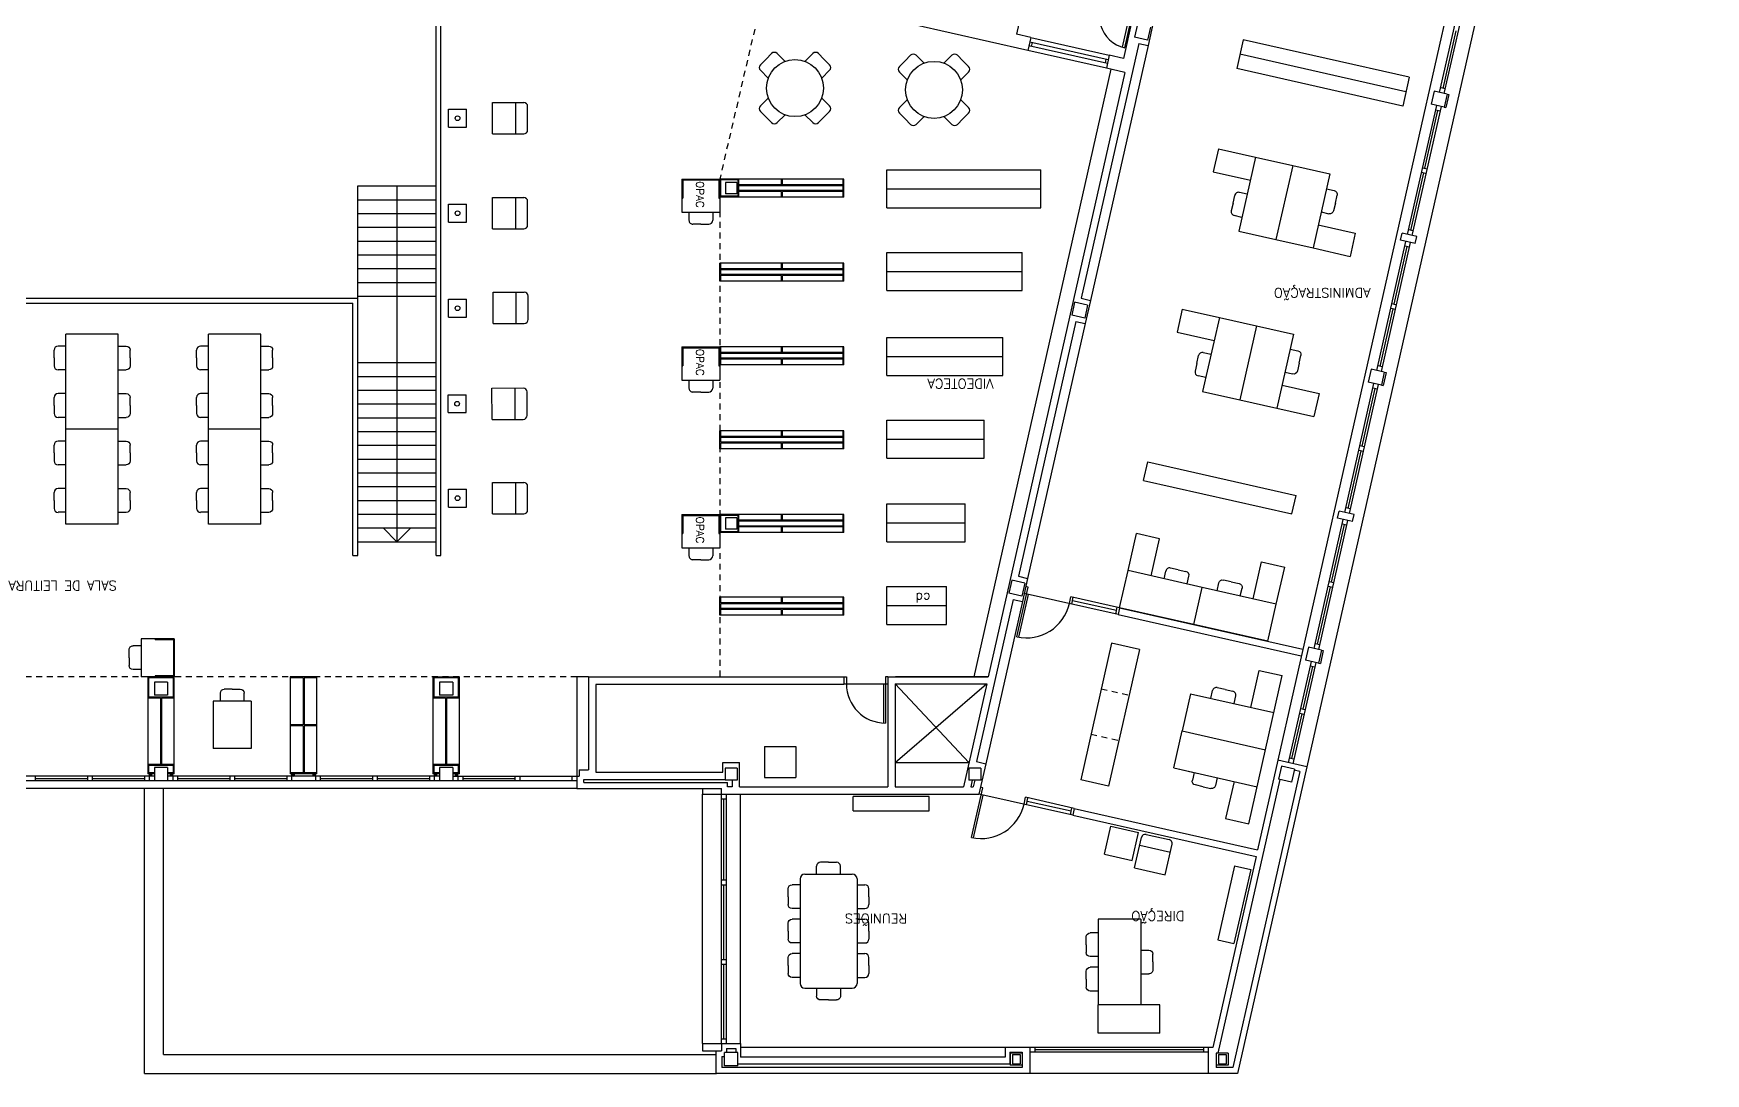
# Model space of a CAD drawing. Extents: x 60 to 232, y 77 to 220.
# Drawn here: x 97.05 to 132.24, y 76.55 to 98.45 of the extents above; entities that cross this region are included whole.
import ezdxf

# ---------------------------------------------------------------- set-up
doc = ezdxf.new("R2010")
doc.units = 0
doc.header["$MEASUREMENT"] = 0
doc.linetypes.add('RAYITAS', pattern=[0.375, 0.25, -0.125])
doc.linetypes.add('RAYITAS2', pattern=[0.1875, 0.125, -0.0625])
doc.layers.get('0').update_dxf_attribs({"linetype": 'CONTINUOUS'})
for name, color, linetype in [('ALBA', 7, 'CONTINUOUS'), ('CARP', 2, 'CONTINUOUS'), ('MOBI', 6, 'CONTINUOUS'), ('MUEBLES', 6, 'CONTINUOUS'), ('OPAC', 6, 'CONTINUOUS'), ('PILARES', 1, 'CONTINUOUS'), ('PROY', 2, 'CONTINUOUS'), ('PROY2', 2, 'RAYITAS2')]:
    doc.layers.add(name, color=color, linetype=linetype)
doc.styles.add('COT', font='ROMANS8.SHX', dxfattribs={"height": 0.2})
doc.styles.add('COTAS', font='romans8.shx', dxfattribs={"height": 0.1})

# ---------------------------------------------------------------- blocks, each defined once
blk = doc.blocks.new('SILLA')
at = {"layer": 'MUEBLES'}
for p, q in [((-0.5, 0), (-0.5, 0.167)), ((-0.25, 0.25), (-0.417, 0.25)), ((-0.25, 0.25), (-0.083, 0.25)), ((0, 0), (0, 0.167))]:
    blk.add_line(p, q, dxfattribs=at)
for centre, start, end in [((-0.417, 0.167), 90, 180), ((-0.083, 0.167), 0, 90)]:
    blk.add_arc(centre, 0.0833, start, end, dxfattribs=at)
blk = doc.blocks.new('TELE')
at = {"layer": 'MUEBLES'}
for p, q in [((0.377, 0.188), (0, 0.188)), ((0, 0.188), (0, -0.188)), ((0.377, 0.188), (0.377, -0.188)), ((0.377, -0.188), (0, -0.188))]:
    blk.add_line(p, q, dxfattribs=at)
blk = doc.blocks.new('SILLA2')
at = {"layer": 'MUEBLES'}
for p, q in [((-0.25, 0), (-0.25, 0.167)), ((0, 0.25), (-0.167, 0.25)), ((0, 0.25), (0.167, 0.25)), ((0.25, 0), (0.25, 0.167))]:
    blk.add_line(p, q, dxfattribs=at)
for centre, start, end in [((-0.167, 0.167), 90, 180), ((0.167, 0.167), 0, 90)]:
    blk.add_arc(centre, 0.0833, start, end, dxfattribs=at)

msp = doc.modelspace()

# ---------------------------------------------------------------- linework, layer by layer
for p, q in [((118.024, 77.102), (118.024, 76.552)), ((118.024, 77.102), (118.024, 76.552)), ((121.774, 77.102), (121.774, 76.552)), ((121.774, 77.102), (121.774, 76.552)), ((117.609, 76.982), (117.609, 76.732)), ((117.859, 76.982), (117.609, 76.982)), ((117.859, 76.982), (117.609, 76.982)), ((117.609, 76.982), (117.609, 76.732)), ((117.859, 76.732), (117.609, 76.732)), ((117.859, 76.732), (117.609, 76.732)), ((117.859, 76.982), (117.859, 76.677)), ((117.859, 76.982), (117.859, 76.677)), ((121.945, 76.982), (121.945, 76.677)), ((122.195, 76.982), (121.945, 76.982)), ((122.195, 76.982), (121.945, 76.982)), ((121.945, 76.982), (121.945, 76.677)), ((122.195, 76.732), (121.945, 76.732)), ((122.195, 76.732), (121.945, 76.732)), ((122.195, 76.982), (122.195, 76.732)), ((122.195, 76.982), (122.195, 76.732))]:
    msp.add_line(p, q)
at = {"layer": 'ALBA'}
for p, q in [((117.89, 99.089), (117.742, 98.436)), ((117.978, 98.095), (114.754, 98.824)), ((120.184, 98.782), (119.991, 97.928)), ((120.618, 98.684), (120.508, 98.197)), ((118.04, 98.369), (117.742, 98.436)), ((118.04, 98.369), (117.978, 98.095)), ((120.312, 98.241), (119.101, 92.876)), ((120.312, 98.241), (120.508, 98.197)), ((119.693, 97.995), (119.632, 97.722)), ((119.991, 97.928), (119.693, 97.995)), ((120.022, 97.634), (117.147, 84.907)), ((120.022, 97.634), (119.632, 97.722)), ((126.841, 97.166), (126.779, 96.893)), ((126.802, 97.175), (126.841, 97.166)), ((126.74, 96.902), (126.779, 96.893)), ((125.821, 94.1), (125.854, 94.247)), ((126.133, 94.03), (125.821, 94.1)), ((126.166, 94.176), (125.854, 94.247)), ((126.133, 94.03), (126.166, 94.176)), ((119.101, 92.876), (119.296, 92.832)), ((119.296, 92.832), (119.186, 92.344)), ((118.991, 92.388), (117.779, 87.023)), ((118.991, 92.388), (119.186, 92.344)), ((125.519, 91.313), (125.458, 91.04)), ((125.48, 91.322), (125.519, 91.313)), ((125.419, 91.049), (125.458, 91.04)), ((124.499, 88.248), (124.532, 88.394)), ((124.844, 88.324), (124.532, 88.394)), ((124.811, 88.177), (124.499, 88.248)), ((124.811, 88.177), (124.844, 88.324)), ((117.779, 87.023), (117.974, 86.979)), ((117.974, 86.979), (117.864, 86.491)), ((117.669, 86.536), (116.898, 83.121)), ((117.669, 86.536), (117.864, 86.491)), ((119.911, 86.362), (119.878, 86.216)), ((119.911, 86.362), (123.768, 85.491)), ((119.878, 86.216), (123.735, 85.345)), ((124.097, 85.196), (124.136, 85.188)), ((124.197, 85.461), (124.136, 85.188)), ((124.158, 85.47), (124.197, 85.461)), ((108.734, 84.907), (108.734, 82.947)), ((108.734, 84.907), (114.109, 84.907)), ((115.034, 84.907), (115.034, 82.587)), ((115.034, 84.907), (117.147, 84.907)), ((108.884, 84.747), (108.884, 82.897)), ((114.109, 84.747), (108.884, 84.747)), ((115.184, 84.757), (117.113, 84.757)), ((115.184, 84.757), (115.184, 82.587)), ((117.113, 84.757), (116.623, 82.587)), ((111.559, 83.102), (111.909, 83.102)), ((111.559, 82.897), (111.559, 83.102)), ((111.909, 82.587), (111.909, 83.102)), ((116.898, 83.121), (117.093, 83.077)), ((117.093, 83.077), (116.948, 82.437)), ((123.239, 83.148), (122.814, 81.266)), ((123.852, 83.009), (123.239, 83.148)), ((108.484, 82.817), (108.534, 82.817)), ((108.484, 82.817), (108.484, 82.557)), ((108.534, 82.947), (108.734, 82.947)), ((108.534, 82.947), (108.534, 82.817)), ((108.634, 82.682), (108.634, 82.747)), ((108.634, 82.747), (111.609, 82.747)), ((108.884, 82.897), (111.559, 82.897)), ((111.759, 82.732), (111.759, 82.587)), ((116.81, 82.732), (116.777, 82.587)), ((116.861, 82.732), (116.828, 82.587)), ((123.282, 82.746), (121.98, 76.982)), ((123.703, 82.915), (122.294, 76.677)), ((123.852, 83.009), (122.394, 76.552)), ((123.703, 82.915), (123.587, 82.941)), ((108.484, 82.557), (111.533, 82.557)), ((108.634, 82.682), (111.658, 82.682)), ((111.134, 82.557), (111.533, 82.557)), ((111.134, 82.557), (111.134, 82.437)), ((111.134, 82.437), (116.948, 82.437)), ((111.533, 82.437), (111.533, 82.557)), ((111.658, 82.587), (111.658, 82.682)), ((111.759, 82.587), (111.658, 82.587)), ((111.909, 82.587), (115.034, 82.587)), ((115.184, 82.587), (116.623, 82.587)), ((116.777, 82.587), (116.828, 82.587)), ((118.956, 82.137), (118.923, 81.991)), ((118.956, 82.137), (122.814, 81.266)), ((118.923, 81.991), (122.781, 81.12)), ((122.781, 81.12), (121.874, 77.102)), ((111.134, 77.182), (111.134, 77.032)), ((111.134, 77.182), (111.934, 77.182)), ((111.533, 77.182), (111.533, 77.032)), ((111.533, 77.182), (111.533, 77.182)), ((111.633, 77.082), (111.834, 77.082)), ((111.633, 77.082), (111.633, 76.997)), ((111.834, 77.082), (111.834, 76.997)), ((111.934, 77.182), (111.934, 76.897)), ((117.499, 77.102), (117.499, 76.897)), ((118.024, 77.102), (117.499, 77.102)), ((118.024, 77.102), (118.024, 76.552)), ((121.874, 77.102), (121.774, 77.102)), ((121.774, 77.102), (121.774, 76.552)), ((111.134, 77.032), (111.533, 77.032)), ((111.414, 77.032), (111.414, 76.552)), ((111.539, 76.915), (111.539, 76.677)), ((111.539, 76.915), (111.594, 76.915)), ((117.599, 76.747), (111.874, 76.747)), ((117.499, 76.897), (111.934, 76.897)), ((117.599, 77.002), (117.859, 77.002)), ((117.599, 77.002), (117.599, 76.747)), ((117.859, 77.002), (117.859, 76.677)), ((121.945, 76.982), (121.945, 76.677)), ((121.98, 76.982), (121.945, 76.982)), ((118.024, 76.552), (111.414, 76.552)), ((117.859, 76.677), (111.539, 76.677)), ((122.394, 76.552), (121.774, 76.552)), ((122.294, 76.677), (121.945, 76.677))]:
    msp.add_line(p, q, dxfattribs=at)
at = {"layer": 'CARP'}
for p, q in [((131.626, 120.28), (123.239, 83.148)), ((132.243, 120.159), (123.852, 83.009)), ((120.021, 98.153), (120.638, 100.884)), ((126.646, 97.21), (127.26, 99.927)), ((126.744, 97.188), (127.357, 99.905)), ((119.973, 98.165), (120.127, 98.846)), ((119.654, 97.82), (118, 98.193)), ((119.671, 97.898), (118.018, 98.271)), ((118.04, 98.369), (119.693, 97.995)), ((118.067, 98.26), (118.049, 98.182)), ((126.717, 97.296), (126.991, 98.508)), ((119.632, 97.722), (117.978, 98.095)), ((119.622, 97.909), (119.605, 97.831)), ((126.766, 97.285), (126.668, 97.308)), ((125.971, 94.22), (126.584, 96.937)), ((126.068, 94.198), (126.682, 96.915)), ((126.337, 95.616), (126.611, 96.828)), ((126.66, 96.817), (126.562, 96.839)), ((126.042, 94.307), (126.315, 95.519)), ((126.267, 95.53), (126.364, 95.508)), ((126.289, 95.627), (126.386, 95.605)), ((125.324, 91.357), (125.938, 94.074)), ((125.422, 91.335), (126.035, 94.052)), ((126.013, 93.954), (125.916, 93.976)), ((126.09, 94.296), (125.993, 94.318)), ((125.691, 92.753), (125.964, 93.965)), ((125.395, 91.444), (125.669, 92.656)), ((125.62, 92.667), (125.717, 92.645)), ((125.642, 92.764), (125.74, 92.742)), ((125.444, 91.433), (125.346, 91.455)), ((124.649, 88.368), (125.262, 91.084)), ((124.746, 88.346), (125.36, 91.062)), ((125.015, 89.764), (125.289, 90.976)), ((125.338, 90.965), (125.24, 90.987)), ((124.967, 89.775), (125.064, 89.753)), ((124.72, 88.454), (124.993, 89.666)), ((124.945, 89.677), (125.042, 89.655)), ((124.768, 88.443), (124.671, 88.465)), ((124.002, 85.505), (124.616, 88.221)), ((124.1, 85.483), (124.713, 88.199)), ((124.369, 86.901), (124.643, 88.113)), ((124.691, 88.102), (124.594, 88.124)), ((117.747, 85.749), (117.984, 86.797)), ((117.787, 85.741), (117.99, 86.642)), ((119.878, 86.216), (117.902, 86.662)), ((117.984, 86.797), (117.935, 86.808)), ((118.853, 86.447), (118.887, 86.594)), ((119.911, 86.362), (118.887, 86.594)), ((118.902, 86.436), (118.935, 86.583)), ((124.073, 85.591), (124.347, 86.803)), ((124.298, 86.814), (124.396, 86.792)), ((124.32, 86.912), (124.418, 86.89)), ((119.845, 86.3), (118.919, 86.509)), ((119.829, 86.227), (119.862, 86.373)), ((124.122, 85.58), (124.024, 85.602)), ((123.941, 85.232), (123.459, 83.098)), ((124.038, 85.21), (123.556, 83.076)), ((114.109, 84.907), (114.109, 84.747)), ((114.109, 84.907), (114.159, 84.907)), ((114.159, 84.907), (114.159, 84.757)), ((114.984, 84.907), (114.984, 84.757)), ((115.034, 84.907), (114.984, 84.907)), ((123.967, 85.123), (123.765, 84.226)), ((124.016, 85.112), (123.919, 85.134)), ((114.109, 84.757), (115.034, 84.757)), ((114.944, 84.757), (114.944, 83.932)), ((114.984, 84.757), (114.984, 83.932)), ((123.743, 84.129), (123.53, 83.185)), ((123.694, 84.14), (123.792, 84.118)), ((123.716, 84.238), (123.814, 84.215)), ((123.578, 83.174), (123.481, 83.196)), ((99.594, 82.817), (93.874, 82.817)), ((99.594, 82.717), (93.874, 82.717)), ((97.084, 82.817), (97.084, 82.717)), ((97.084, 82.767), (98.184, 82.767)), ((98.184, 82.817), (98.184, 82.717)), ((98.284, 82.817), (98.284, 82.717)), ((98.284, 82.767), (99.384, 82.767)), ((99.384, 82.817), (99.384, 82.717)), ((99.484, 82.817), (99.484, 82.717)), ((105.594, 82.817), (99.874, 82.817)), ((108.484, 82.717), (99.874, 82.717)), ((99.984, 82.817), (99.984, 82.717)), ((100.084, 82.817), (100.084, 82.717)), ((100.084, 82.767), (101.184, 82.767)), ((101.184, 82.817), (101.184, 82.717)), ((101.284, 82.817), (101.284, 82.717)), ((101.284, 82.767), (102.384, 82.767)), ((102.384, 82.817), (102.384, 82.717)), ((102.484, 82.817), (102.484, 82.717)), ((102.984, 82.817), (102.984, 82.717)), ((103.084, 82.817), (103.084, 82.717)), ((103.084, 82.767), (104.184, 82.767)), ((104.184, 82.817), (104.184, 82.717)), ((104.284, 82.817), (104.284, 82.717)), ((104.284, 82.767), (105.384, 82.767)), ((105.384, 82.817), (105.384, 82.717)), ((105.484, 82.817), (105.484, 82.717)), ((105.874, 82.817), (108.384, 82.817)), ((105.984, 82.817), (105.984, 82.717)), ((106.084, 82.817), (106.084, 82.717)), ((106.084, 82.767), (107.184, 82.767)), ((107.184, 82.817), (107.184, 82.717)), ((107.284, 82.817), (107.284, 82.717)), ((108.384, 82.817), (108.484, 82.817)), ((108.384, 82.817), (108.384, 82.717)), ((108.484, 82.557), (67.904, 82.557)), ((111.533, 77.182), (111.533, 82.437)), ((111.633, 77.182), (111.633, 82.437)), ((116.793, 81.524), (117.03, 82.572)), ((116.832, 81.516), (117.036, 82.417)), ((118.923, 81.991), (116.948, 82.437)), ((117.03, 82.572), (116.981, 82.583)), ((117.899, 82.222), (117.932, 82.369)), ((118.956, 82.137), (117.932, 82.369)), ((117.948, 82.211), (117.981, 82.358)), ((111.533, 82.337), (111.633, 82.337)), ((111.583, 80.629), (111.583, 82.337)), ((118.891, 82.075), (117.964, 82.284)), ((118.875, 82.002), (118.908, 82.148)), ((111.533, 80.629), (111.633, 80.629)), ((111.533, 80.529), (111.633, 80.529)), ((111.583, 78.955), (111.583, 80.529)), ((111.533, 78.955), (111.633, 78.955)), ((111.533, 78.855), (111.633, 78.855)), ((111.583, 77.282), (111.583, 78.855)), ((111.533, 77.282), (111.633, 77.282)), ((121.774, 77.102), (118.024, 77.102)), ((118.124, 77.102), (118.124, 77.002)), ((121.674, 77.102), (121.674, 77.002)), ((121.774, 77.002), (118.024, 77.002)), ((121.674, 77.052), (118.124, 77.052)), ((121.774, 76.552), (118.024, 76.552))]:
    msp.add_line(p, q, dxfattribs=at)
for centre, radius, start, end in [((120.175, 98.835), 0.7, 77.2726, 257.2726), ((117.951, 86.651), 0.925, 257.2726, 347.2726), ((114.984, 84.757), 0.825, 180, 270), ((116.997, 82.426), 0.925, 257.2726, 347.2726)]:
    msp.add_arc(centre, radius, start, end, dxfattribs=at)
at = {"layer": 'MOBI', "color": 5}
msp.add_line((117.499, 77.102), (111.934, 77.102), dxfattribs=at)
at = {"layer": 'MUEBLES'}
for p, q in [((120.508, 98.197), (119.296, 92.832)), ((122.513, 98.319), (122.376, 97.712)), ((126.005, 97.531), (122.513, 98.319)), ((112.468, 97.913), (112.35, 97.795)), ((112.468, 97.913), (112.586, 98.031)), ((112.869, 97.866), (112.704, 98.031)), ((113.287, 97.866), (113.452, 98.031)), ((113.688, 97.913), (113.57, 98.031)), ((113.688, 97.913), (113.806, 97.795)), ((115.394, 97.876), (115.276, 97.758)), ((115.394, 97.876), (115.512, 97.994)), ((115.795, 97.829), (115.63, 97.994)), ((116.213, 97.829), (116.378, 97.994)), ((116.614, 97.876), (116.496, 97.994)), ((116.614, 97.876), (116.732, 97.758)), ((125.936, 97.227), (122.444, 98.015)), ((112.516, 97.512), (112.35, 97.677)), ((113.64, 97.512), (113.806, 97.677)), ((115.441, 97.475), (115.276, 97.64)), ((116.566, 97.475), (116.732, 97.64)), ((119.729, 97.7), (116.84, 84.907)), ((125.868, 96.923), (122.376, 97.712)), ((126.005, 97.531), (125.868, 96.923)), ((106.711, 96.998), (107.368, 96.998)), ((106.711, 96.338), (106.711, 96.998)), ((107.201, 96.338), (107.201, 96.998)), ((107.451, 96.422), (107.451, 96.915)), ((112.516, 97.094), (112.35, 96.929)), ((112.468, 96.693), (112.35, 96.811)), ((113.64, 97.094), (113.806, 96.929)), ((113.688, 96.693), (113.806, 96.811)), ((115.441, 97.057), (115.276, 96.892)), ((116.566, 97.057), (116.732, 96.892)), ((112.468, 96.693), (112.586, 96.576)), ((112.869, 96.741), (112.704, 96.576)), ((113.287, 96.741), (113.452, 96.576)), ((113.688, 96.693), (113.57, 96.576)), ((115.394, 96.656), (115.276, 96.774)), ((115.394, 96.656), (115.512, 96.539)), ((115.795, 96.704), (115.63, 96.539)), ((116.213, 96.704), (116.378, 96.539)), ((116.614, 96.656), (116.496, 96.539)), ((116.614, 96.656), (116.732, 96.774)), ((106.711, 96.338), (107.368, 96.338)), ((121.992, 96.025), (121.882, 95.537)), ((121.992, 96.025), (122.773, 95.849)), ((122.773, 95.849), (122.42, 94.288)), ((122.773, 95.849), (123.553, 95.673)), ((115.009, 94.781), (115.009, 95.581)), ((115.009, 95.581), (118.249, 95.581)), ((118.249, 94.781), (118.249, 95.581)), ((121.882, 95.537), (122.662, 95.361)), ((123.553, 95.673), (123.2, 94.112)), ((123.553, 95.673), (124.333, 95.496)), ((123.553, 95.673), (124.333, 95.496)), ((124.333, 95.496), (123.981, 93.936)), ((115.009, 95.181), (118.249, 95.181)), ((106.711, 94.338), (106.711, 94.998)), ((106.711, 94.998), (107.368, 94.998)), ((107.201, 94.338), (107.201, 94.998)), ((107.451, 94.422), (107.451, 94.915)), ((115.009, 94.781), (118.249, 94.781)), ((106.711, 94.338), (107.368, 94.338)), ((124.091, 94.423), (124.871, 94.247)), ((122.42, 94.288), (123.2, 94.112)), ((123.2, 94.112), (123.981, 93.936)), ((124.871, 94.247), (124.761, 93.759)), ((115.009, 93.843), (117.857, 93.843)), ((115.009, 93.043), (115.009, 93.843)), ((117.857, 93.043), (117.857, 93.843)), ((123.981, 93.936), (124.761, 93.759)), ((115.009, 93.443), (117.857, 93.443)), ((106.722, 93.008), (107.378, 93.009)), ((106.722, 92.348), (106.722, 93.008)), ((107.212, 92.349), (107.212, 93.009)), ((107.462, 92.432), (107.462, 92.926)), ((115.009, 93.043), (117.857, 93.043)), ((121.23, 92.651), (121.12, 92.163)), ((121.23, 92.651), (122.01, 92.475)), ((106.722, 92.348), (107.379, 92.349)), ((119.186, 92.344), (117.974, 86.979)), ((122.01, 92.475), (121.658, 90.914)), ((122.01, 92.475), (122.791, 92.299)), ((122.791, 92.299), (122.438, 90.738)), ((122.791, 92.299), (123.571, 92.122)), ((122.791, 92.299), (123.571, 92.122)), ((98.834, 92.12), (97.734, 92.12)), ((97.734, 90.12), (97.734, 92.12)), ((98.834, 90.12), (98.834, 92.12)), ((101.834, 92.12), (100.734, 92.12)), ((100.734, 90.12), (100.734, 92.12)), ((101.834, 90.12), (101.834, 92.12)), ((115.009, 92.049), (117.452, 92.049)), ((115.009, 91.249), (115.009, 92.049)), ((117.452, 91.249), (117.452, 92.049)), ((121.12, 92.163), (121.9, 91.987)), ((123.571, 92.122), (123.219, 90.562)), ((115.009, 91.649), (117.452, 91.649)), ((115.009, 91.249), (117.452, 91.249)), ((106.7, 90.987), (107.357, 90.988)), ((106.701, 90.327), (106.7, 90.987)), ((107.191, 90.327), (107.19, 90.987)), ((107.441, 90.411), (107.44, 90.904)), ((121.658, 90.914), (122.438, 90.738)), ((123.329, 91.049), (124.109, 90.873)), ((124.109, 90.873), (123.999, 90.385)), ((122.438, 90.738), (123.219, 90.562)), ((123.219, 90.562), (123.999, 90.385)), ((98.834, 90.12), (97.734, 90.12)), ((98.834, 90.12), (97.734, 90.12)), ((97.734, 88.12), (97.734, 90.12)), ((98.834, 88.12), (98.834, 90.12)), ((101.834, 90.12), (100.734, 90.12)), ((101.834, 90.12), (100.734, 90.12)), ((100.734, 88.12), (100.734, 90.12)), ((101.834, 88.12), (101.834, 90.12)), ((106.701, 90.327), (107.357, 90.328)), ((115.009, 89.512), (115.009, 90.312)), ((115.009, 90.312), (117.059, 90.312)), ((117.059, 89.512), (117.059, 90.312)), ((115.009, 89.912), (117.059, 89.912)), ((115.009, 89.512), (117.059, 89.512)), ((120.415, 89.042), (120.503, 89.432)), ((120.503, 89.432), (123.624, 88.727)), ((120.415, 89.042), (123.536, 88.337)), ((106.711, 88.998), (107.368, 88.998)), ((106.711, 88.338), (106.711, 88.998)), ((107.201, 88.338), (107.201, 88.998)), ((107.451, 88.422), (107.451, 88.915)), ((123.536, 88.337), (123.624, 88.727)), ((106.711, 88.338), (107.368, 88.338)), ((115.009, 87.746), (115.009, 88.546)), ((115.009, 88.546), (116.661, 88.546)), ((116.661, 87.746), (116.661, 88.546)), ((98.834, 88.12), (97.734, 88.12)), ((101.834, 88.12), (100.734, 88.12)), ((115.009, 88.146), (116.661, 88.146)), ((115.009, 87.746), (116.661, 87.746)), ((120.087, 87.143), (120.263, 87.923)), ((120.751, 87.813), (120.263, 87.923)), ((120.575, 87.033), (120.751, 87.813)), ((122.721, 86.548), (122.897, 87.328)), ((122.897, 87.328), (123.385, 87.218)), ((119.911, 86.362), (120.087, 87.143)), ((121.648, 86.79), (120.087, 87.143)), ((123.208, 86.438), (123.385, 87.218)), ((115.009, 86.809), (116.268, 86.809)), ((115.009, 86.009), (115.009, 86.809)), ((116.268, 86.009), (116.268, 86.809)), ((121.471, 86.01), (121.648, 86.79)), ((121.471, 86.01), (121.648, 86.79)), ((123.208, 86.438), (121.648, 86.79)), ((115.009, 86.409), (116.268, 86.409)), ((117.864, 86.491), (117.093, 83.077)), ((121.471, 86.01), (119.911, 86.362)), ((123.032, 85.657), (123.208, 86.438)), ((115.009, 86.009), (116.268, 86.009)), ((123.032, 85.657), (121.471, 86.01)), ((119.742, 85.615), (119.092, 82.738)), ((120.327, 85.483), (119.742, 85.615)), ((120.327, 85.483), (119.677, 82.606)), ((117.147, 84.907), (115.196, 84.907)), ((122.63, 81.811), (123.335, 84.932)), ((122.671, 84.262), (122.847, 85.042)), ((122.847, 85.042), (123.335, 84.932)), ((121.403, 84.548), (121.226, 83.768)), ((121.403, 84.548), (123.158, 84.152)), ((101.634, 84.397), (100.834, 84.397)), ((100.834, 84.397), (100.834, 83.397)), ((101.634, 84.397), (101.634, 83.397)), ((121.05, 82.988), (121.226, 83.768)), ((121.226, 83.768), (122.982, 83.371)), ((121.226, 83.768), (122.982, 83.371)), ((112.435, 83.442), (113.095, 83.442)), ((112.435, 83.442), (112.435, 82.785)), ((113.095, 83.442), (113.095, 82.786)), ((101.634, 83.397), (100.834, 83.397)), ((112.435, 82.785), (113.095, 82.786)), ((119.677, 82.606), (119.092, 82.738)), ((121.05, 82.988), (122.806, 82.591)), ((121.05, 82.988), (121.538, 82.877)), ((114.305, 82.087), (114.305, 82.387)), ((115.905, 82.387), (114.305, 82.387)), ((115.905, 82.087), (115.905, 82.387)), ((122.318, 82.701), (122.142, 81.921)), ((114.305, 82.087), (115.905, 82.087)), ((119.593, 81.173), (119.725, 81.759)), ((119.725, 81.759), (120.31, 81.627)), ((122.142, 81.921), (122.63, 81.811)), ((120.178, 81.041), (120.31, 81.627)), ((120.226, 80.885), (120.371, 81.525)), ((120.334, 81.363), (120.978, 81.217)), ((120.47, 81.588), (120.952, 81.479)), ((120.87, 80.739), (121.015, 81.38)), ((119.593, 81.173), (120.178, 81.041)), ((113.184, 80.652), (113.184, 78.452)), ((113.284, 80.752), (114.284, 80.752)), ((114.384, 80.652), (114.384, 78.452)), ((120.226, 80.885), (120.87, 80.739)), ((122.328, 80.927), (121.975, 79.366)), ((122.669, 80.85), (122.316, 79.289)), ((122.328, 80.927), (122.669, 80.85)), ((120.359, 79.802), (119.459, 79.802)), ((119.459, 79.802), (119.459, 78.002)), ((120.359, 79.802), (120.359, 78.002)), ((121.975, 79.366), (122.316, 79.289)), ((113.284, 78.352), (114.284, 78.352)), ((119.459, 77.402), (119.459, 78.002)), ((120.759, 78.002), (119.459, 78.002)), ((120.759, 77.402), (120.759, 78.002)), ((120.759, 77.402), (119.459, 77.402))]:
    msp.add_line(p, q, dxfattribs=at)
at = {"layer": 'MUEBLES', "color": 5}
for p, q in [((114.109, 95.388), (111.494, 95.388)), ((111.494, 95.008), (111.494, 95.388)), ((111.899, 95.268), (111.899, 95.388)), ((112.792, 95.268), (112.792, 95.388)), ((112.812, 95.268), (112.812, 95.388)), ((114.089, 95.268), (114.089, 95.388)), ((114.109, 95.008), (114.109, 95.388)), ((111.879, 95.368), (111.514, 95.368)), ((111.514, 95.028), (111.514, 95.368)), ((111.879, 95.028), (111.514, 95.028)), ((111.879, 95.028), (111.879, 95.368)), ((112.792, 95.268), (111.899, 95.268)), ((111.899, 95.148), (111.899, 95.248)), ((114.089, 95.248), (111.899, 95.248)), ((114.089, 95.148), (111.899, 95.148)), ((112.792, 95.128), (111.899, 95.128)), ((111.899, 95.008), (111.899, 95.128)), ((112.792, 95.008), (112.792, 95.128)), ((114.089, 95.268), (112.812, 95.268)), ((112.812, 95.008), (112.812, 95.128)), ((114.089, 95.128), (112.812, 95.128)), ((114.089, 95.148), (114.089, 95.248)), ((114.089, 95.008), (114.089, 95.128)), ((114.109, 95.008), (111.494, 95.008)), ((114.109, 93.619), (111.494, 93.619)), ((111.494, 93.239), (111.494, 93.619)), ((111.514, 93.499), (111.514, 93.619)), ((112.792, 93.499), (112.792, 93.619)), ((112.812, 93.499), (112.812, 93.619)), ((114.089, 93.499), (114.089, 93.619)), ((114.109, 93.239), (114.109, 93.619)), ((112.792, 93.499), (111.514, 93.499)), ((111.514, 93.379), (111.514, 93.479)), ((114.089, 93.479), (111.514, 93.479)), ((114.089, 93.379), (111.514, 93.379)), ((112.792, 93.359), (111.514, 93.359)), ((111.514, 93.239), (111.514, 93.359)), ((112.792, 93.239), (112.792, 93.359)), ((114.089, 93.499), (112.812, 93.499)), ((114.089, 93.359), (112.812, 93.359)), ((112.812, 93.239), (112.812, 93.359)), ((114.089, 93.379), (114.089, 93.479)), ((114.089, 93.239), (114.089, 93.359)), ((114.109, 93.239), (111.494, 93.239)), ((111.494, 91.473), (111.494, 91.853)), ((114.109, 91.853), (111.494, 91.853)), ((111.514, 91.733), (111.514, 91.853)), ((112.792, 91.733), (111.514, 91.733)), ((114.089, 91.713), (111.514, 91.713)), ((111.514, 91.613), (111.514, 91.713)), ((114.089, 91.613), (111.514, 91.613)), ((111.514, 91.473), (111.514, 91.593)), ((112.792, 91.593), (111.514, 91.593)), ((112.792, 91.733), (112.792, 91.853)), ((112.792, 91.473), (112.792, 91.593)), ((112.812, 91.733), (112.812, 91.853)), ((114.089, 91.733), (112.812, 91.733)), ((112.812, 91.473), (112.812, 91.593)), ((114.089, 91.593), (112.812, 91.593)), ((114.089, 91.733), (114.089, 91.853)), ((114.089, 91.613), (114.089, 91.713)), ((114.089, 91.473), (114.089, 91.593)), ((114.109, 91.473), (114.109, 91.853)), ((114.109, 91.473), (111.494, 91.473)), ((111.494, 89.708), (111.494, 90.088)), ((114.109, 90.088), (111.494, 90.088)), ((111.514, 89.968), (111.514, 90.088)), ((112.792, 89.968), (111.514, 89.968)), ((114.089, 89.948), (111.514, 89.948)), ((111.514, 89.848), (111.514, 89.948)), ((114.089, 89.848), (111.514, 89.848)), ((111.514, 89.708), (111.514, 89.828)), ((112.792, 89.828), (111.514, 89.828)), ((112.792, 89.968), (112.792, 90.088)), ((112.792, 89.708), (112.792, 89.828)), ((112.812, 89.968), (112.812, 90.088)), ((114.089, 89.968), (112.812, 89.968)), ((112.812, 89.708), (112.812, 89.828)), ((114.089, 89.828), (112.812, 89.828)), ((114.089, 89.968), (114.089, 90.088)), ((114.089, 89.848), (114.089, 89.948)), ((114.089, 89.708), (114.089, 89.828)), ((114.109, 89.708), (114.109, 90.088)), ((114.109, 89.708), (111.494, 89.708)), ((111.494, 87.942), (111.494, 88.322)), ((114.109, 88.322), (111.494, 88.322)), ((111.514, 87.962), (111.514, 88.302)), ((111.879, 88.302), (111.514, 88.302)), ((111.879, 87.962), (111.879, 88.302)), ((111.899, 88.202), (111.899, 88.322)), ((112.792, 88.202), (111.899, 88.202)), ((114.089, 88.182), (111.899, 88.182)), ((111.899, 88.082), (111.899, 88.182)), ((114.089, 88.082), (111.899, 88.082)), ((111.899, 87.942), (111.899, 88.062)), ((112.792, 88.062), (111.899, 88.062)), ((112.792, 88.202), (112.792, 88.322)), ((112.792, 87.942), (112.792, 88.062)), ((112.812, 88.202), (112.812, 88.322)), ((114.089, 88.202), (112.812, 88.202)), ((114.089, 88.062), (112.812, 88.062)), ((112.812, 87.942), (112.812, 88.062)), ((114.089, 88.202), (114.089, 88.322)), ((114.089, 88.082), (114.089, 88.182)), ((114.089, 87.942), (114.089, 88.062)), ((114.109, 87.942), (114.109, 88.322)), ((114.109, 87.942), (111.494, 87.942)), ((111.879, 87.962), (111.514, 87.962)), ((111.494, 86.205), (111.494, 86.585)), ((114.109, 86.585), (111.494, 86.585)), ((111.514, 86.465), (111.514, 86.585)), ((112.792, 86.465), (112.792, 86.585)), ((112.812, 86.465), (112.812, 86.585)), ((114.089, 86.465), (114.089, 86.585)), ((114.109, 86.205), (114.109, 86.585)), ((112.792, 86.465), (111.514, 86.465)), ((114.089, 86.445), (111.514, 86.445)), ((111.514, 86.345), (111.514, 86.445)), ((114.089, 86.345), (111.514, 86.345)), ((111.514, 86.205), (111.514, 86.325)), ((112.792, 86.325), (111.514, 86.325)), ((112.792, 86.205), (112.792, 86.325)), ((114.089, 86.465), (112.812, 86.465)), ((112.812, 86.205), (112.812, 86.325)), ((114.089, 86.325), (112.812, 86.325)), ((114.089, 86.345), (114.089, 86.445)), ((114.089, 86.205), (114.089, 86.325)), ((114.109, 86.205), (111.494, 86.205)), ((99.454, 84.907), (99.454, 82.867)), ((99.474, 84.887), (99.474, 84.477)), ((99.994, 84.887), (99.474, 84.887)), ((99.994, 84.477), (99.994, 84.887)), ((100.014, 82.867), (100.014, 84.907)), ((103.014, 84.907), (102.454, 84.907)), ((102.454, 84.907), (102.454, 82.867)), ((102.724, 84.887), (102.454, 84.887)), ((102.724, 84.887), (102.724, 83.897)), ((103.014, 84.887), (102.744, 84.887)), ((102.744, 84.887), (102.744, 83.897)), ((103.014, 82.867), (103.014, 84.907)), ((105.454, 84.907), (106.014, 84.907)), ((105.454, 84.907), (105.454, 82.867)), ((105.474, 84.887), (105.474, 84.477)), ((105.994, 84.887), (105.474, 84.887)), ((105.994, 84.477), (105.994, 84.887)), ((106.014, 82.867), (106.014, 84.907)), ((108.734, 84.907), (108.484, 84.907)), ((108.484, 84.907), (108.484, 82.817)), ((99.994, 84.477), (99.474, 84.477)), ((105.994, 84.477), (105.474, 84.477)), ((99.724, 84.457), (99.454, 84.457)), ((99.724, 84.457), (99.724, 83.057)), ((100.014, 84.457), (99.744, 84.457)), ((99.744, 84.457), (99.744, 83.057)), ((105.724, 84.457), (105.454, 84.457)), ((105.724, 84.457), (105.724, 83.057)), ((106.014, 84.457), (105.744, 84.457)), ((105.744, 84.457), (105.744, 83.057)), ((102.724, 83.897), (102.454, 83.897)), ((102.724, 83.877), (102.454, 83.877)), ((102.724, 83.877), (102.724, 82.887)), ((103.014, 83.897), (102.744, 83.897)), ((102.744, 83.877), (102.744, 82.887)), ((103.014, 83.877), (102.744, 83.877)), ((99.724, 83.057), (99.454, 83.057)), ((100.014, 83.057), (99.744, 83.057)), ((105.724, 83.057), (105.454, 83.057)), ((106.014, 83.057), (105.744, 83.057)), ((99.594, 82.867), (99.454, 82.867)), ((99.994, 83.037), (99.474, 83.037)), ((99.474, 83.037), (99.474, 82.887)), ((99.594, 82.887), (99.474, 82.887)), ((99.484, 82.867), (99.534, 82.817)), ((99.534, 82.867), (99.484, 82.817)), ((99.484, 82.867), (99.484, 82.817)), ((99.534, 82.817), (99.484, 82.817)), ((99.534, 82.867), (99.534, 82.817)), ((99.994, 82.887), (99.874, 82.887)), ((100.014, 82.867), (99.874, 82.867)), ((99.984, 82.817), (99.934, 82.867)), ((99.984, 82.867), (99.934, 82.817)), ((99.934, 82.817), (99.934, 82.867)), ((99.984, 82.817), (99.934, 82.817)), ((99.984, 82.817), (99.984, 82.867)), ((99.994, 82.887), (99.994, 83.037)), ((102.724, 82.887), (102.454, 82.887)), ((103.014, 82.867), (102.454, 82.867)), ((102.484, 82.867), (102.534, 82.817)), ((102.534, 82.867), (102.484, 82.817)), ((102.484, 82.867), (102.484, 82.817)), ((102.534, 82.817), (102.484, 82.817)), ((102.534, 82.867), (102.534, 82.817)), ((103.014, 82.887), (102.744, 82.887)), ((102.984, 82.817), (102.934, 82.867)), ((102.984, 82.867), (102.934, 82.817)), ((102.934, 82.817), (102.934, 82.867)), ((102.984, 82.817), (102.934, 82.817)), ((102.984, 82.817), (102.984, 82.867)), ((105.594, 82.867), (105.454, 82.867)), ((105.994, 83.037), (105.474, 83.037)), ((105.474, 83.037), (105.474, 82.887)), ((105.594, 82.887), (105.474, 82.887)), ((105.484, 82.867), (105.534, 82.817)), ((105.534, 82.867), (105.484, 82.817)), ((105.484, 82.867), (105.484, 82.817)), ((105.534, 82.817), (105.484, 82.817)), ((105.534, 82.867), (105.534, 82.817)), ((105.994, 82.887), (105.874, 82.887)), ((106.014, 82.867), (105.874, 82.867)), ((105.984, 82.817), (105.934, 82.867)), ((105.984, 82.867), (105.934, 82.817)), ((105.934, 82.817), (105.934, 82.867)), ((105.984, 82.817), (105.934, 82.817)), ((105.984, 82.817), (105.984, 82.867)), ((105.994, 82.887), (105.994, 83.037))]:
    msp.add_line(p, q, dxfattribs=at)
at = {"layer": 'MUEBLES', "color": 5, "linetype": 'RAYITAS'}
for p, q in [((99.484, 84.907), (99.484, 84.907)), ((100.014, 85.057), (100.014, 85.057)), ((105.484, 84.907), (105.484, 84.907))]:
    msp.add_line(p, q, dxfattribs=at)
at = {"layer": 'MUEBLES', "linetype": 'RAYITAS2'}
for p, q in [((119.525, 84.656), (120.111, 84.524)), ((119.309, 83.697), (119.894, 83.565))]:
    msp.add_line(p, q, dxfattribs=at)
at = {"layer": 'MUEBLES'}
for centre, radius in [((113.078, 97.303), 0.6), ((116.004, 97.266), 0.6), ((105.976, 96.668), 0.05), ((105.976, 94.668), 0.05), ((105.976, 92.668), 0.05), ((105.966, 90.657), 0.05), ((105.976, 88.668), 0.05)]:
    msp.add_circle(centre, radius, dxfattribs=at)
for centre, radius, start, end in [((112.645, 97.972), 0.0833, 45, 135), ((113.511, 97.972), 0.0833, 45, 135), ((115.571, 97.935), 0.0833, 45, 135), ((116.437, 97.935), 0.0833, 45, 135), ((112.409, 97.736), 0.0833, 135, 225), ((113.747, 97.736), 0.0833, 315, 45), ((115.335, 97.699), 0.0833, 135, 225), ((116.673, 97.699), 0.0833, 315, 45), ((107.368, 96.915), 0.0833, 0.0369, 90.0369), ((112.409, 96.87), 0.0833, 135, 225), ((113.747, 96.87), 0.0833, 315, 45), ((115.335, 96.833), 0.0833, 135, 225), ((116.673, 96.833), 0.0833, 315, 45), ((112.645, 96.634), 0.0833, 225, 315), ((113.511, 96.634), 0.0833, 225, 315), ((115.571, 96.597), 0.0833, 225, 315), ((116.437, 96.597), 0.0833, 225, 315), ((107.368, 96.421), 0.0833, 270.0369, 0.0369), ((107.368, 94.915), 0.0833, 0.0369, 90.0369), ((107.368, 94.421), 0.0833, 270.0369, 0.0369), ((107.378, 92.925), 0.0833, 0.0369, 90.0369), ((107.379, 92.432), 0.0833, 270.0369, 0.0369), ((107.357, 90.904), 0.0833, 0.0369, 90.0369), ((107.357, 90.411), 0.0833, 270.0369, 0.0369), ((107.368, 88.915), 0.0833, 0.0369, 90.0369), ((107.368, 88.421), 0.0833, 270.0369, 0.0369), ((120.452, 81.507), 0.0833, 77.2722, 167.2722), ((120.933, 81.398), 0.0833, 347.2722, 77.2722), ((113.284, 80.652), 0.1, 90, 180), ((114.284, 80.652), 0.1, 360, 90), ((113.284, 78.452), 0.1, 180, 270), ((114.284, 78.452), 0.1, 270, 360)]:
    msp.add_arc(centre, radius, start, end, dxfattribs=at)
at = {"layer": 'OPAC'}
for p, q in [((110.694, 95.388), (111.494, 95.388)), ((110.694, 95.388), (110.694, 94.688)), ((111.494, 95.388), (111.494, 94.688)), ((110.714, 95.368), (111.474, 95.368)), ((110.714, 95.368), (110.714, 94.988)), ((111.474, 95.368), (111.474, 94.988)), ((110.694, 94.988), (110.714, 94.988)), ((110.694, 94.688), (111.494, 94.688)), ((111.474, 94.988), (111.494, 94.988)), ((110.694, 91.853), (110.694, 91.153)), ((110.694, 91.853), (111.494, 91.853)), ((110.714, 91.833), (110.714, 91.453)), ((110.714, 91.833), (111.474, 91.833)), ((111.474, 91.833), (111.474, 91.453)), ((111.494, 91.853), (111.494, 91.153)), ((110.694, 91.453), (110.714, 91.453)), ((110.694, 91.153), (111.494, 91.153)), ((111.474, 91.453), (111.494, 91.453)), ((110.694, 88.322), (111.494, 88.322)), ((110.694, 88.322), (110.694, 87.622)), ((110.714, 88.302), (111.474, 88.302)), ((110.714, 88.302), (110.714, 87.922)), ((111.474, 88.302), (111.474, 87.922)), ((111.494, 88.322), (111.494, 87.622)), ((110.694, 87.922), (110.714, 87.922)), ((111.474, 87.922), (111.494, 87.922)), ((110.694, 87.622), (111.494, 87.622)), ((99.314, 85.707), (99.314, 84.907)), ((100.014, 85.707), (99.314, 85.707)), ((99.614, 85.707), (99.614, 85.687)), ((99.994, 85.687), (99.614, 85.687)), ((99.994, 85.687), (99.994, 84.927)), ((100.014, 85.707), (100.014, 84.907)), ((100.014, 84.907), (99.314, 84.907)), ((99.614, 84.927), (99.614, 84.907)), ((99.994, 84.927), (99.614, 84.927))]:
    msp.add_line(p, q, dxfattribs=at)
at = {"layer": 'PILARES'}
for p, q in [((120.286, 98.646), (120.225, 98.373)), ((120.559, 98.585), (120.498, 98.312)), ((120.498, 98.312), (120.225, 98.373)), ((126.529, 97.236), (126.467, 96.963)), ((126.802, 97.175), (126.529, 97.236)), ((126.802, 97.175), (126.74, 96.902)), ((126.74, 96.902), (126.467, 96.963)), ((111.614, 95.318), (111.614, 95.078)), ((111.854, 95.318), (111.614, 95.318)), ((111.854, 95.078), (111.614, 95.078)), ((111.854, 95.318), (111.854, 95.078)), ((118.964, 92.794), (118.903, 92.521)), ((119.237, 92.732), (118.964, 92.794)), ((119.237, 92.732), (119.176, 92.459)), ((119.176, 92.459), (118.903, 92.521)), ((125.207, 91.384), (125.145, 91.111)), ((125.48, 91.322), (125.207, 91.384)), ((125.48, 91.322), (125.419, 91.049)), ((125.419, 91.049), (125.145, 91.111)), ((111.614, 88.252), (111.614, 88.012)), ((111.854, 88.252), (111.614, 88.252)), ((111.854, 88.012), (111.614, 88.012)), ((111.854, 88.252), (111.854, 88.012)), ((117.642, 86.941), (117.581, 86.668)), ((117.916, 86.88), (117.642, 86.941)), ((117.854, 86.606), (117.581, 86.668)), ((117.916, 86.88), (117.854, 86.606)), ((123.885, 85.531), (123.824, 85.258)), ((124.158, 85.47), (123.885, 85.531)), ((124.097, 85.196), (123.824, 85.258)), ((124.158, 85.47), (124.097, 85.196)), ((99.594, 84.797), (99.594, 84.517)), ((99.874, 84.797), (99.594, 84.797)), ((99.874, 84.517), (99.594, 84.517)), ((99.874, 84.797), (99.874, 84.517)), ((105.874, 84.797), (105.594, 84.797)), ((105.594, 84.797), (105.594, 84.517)), ((105.874, 84.517), (105.594, 84.517)), ((105.874, 84.797), (105.874, 84.517)), ((99.874, 82.997), (99.594, 82.997)), ((99.594, 82.997), (99.594, 82.717)), ((99.874, 82.717), (99.594, 82.717)), ((99.874, 82.997), (99.874, 82.717)), ((105.594, 82.997), (105.594, 82.717)), ((105.874, 82.997), (105.594, 82.997)), ((105.874, 82.717), (105.594, 82.717)), ((105.874, 82.997), (105.874, 82.717)), ((111.859, 82.982), (111.609, 82.982)), ((111.609, 82.982), (111.609, 82.732)), ((111.859, 82.732), (111.609, 82.732)), ((111.859, 82.982), (111.859, 82.732)), ((116.739, 82.982), (116.739, 82.732)), ((116.989, 82.982), (116.739, 82.982)), ((116.989, 82.732), (116.739, 82.732)), ((116.989, 82.982), (116.989, 82.732)), ((123.319, 83.025), (123.257, 82.751)), ((123.53, 82.69), (123.257, 82.751)), ((123.592, 82.963), (123.319, 83.025)), ((123.592, 82.963), (123.53, 82.69)), ((111.594, 76.717), (111.594, 76.997)), ((111.874, 76.997), (111.594, 76.997)), ((111.874, 76.717), (111.874, 76.997)), ((117.654, 76.957), (117.814, 76.957)), ((117.654, 76.957), (117.654, 76.757)), ((117.654, 76.757), (117.814, 76.757)), ((117.814, 76.957), (117.814, 76.757)), ((121.99, 76.957), (122.15, 76.957)), ((121.99, 76.957), (121.99, 76.757)), ((121.99, 76.757), (122.15, 76.757)), ((122.15, 76.957), (122.15, 76.757)), ((111.874, 76.717), (111.594, 76.717))]:
    msp.add_line(p, q, dxfattribs=at)
at = {"layer": 'PROY'}
for p, q in [((105.524, 87.462), (105.524, 100.657)), ((105.624, 87.462), (105.624, 100.657)), ((103.874, 87.462), (103.874, 95.242)), ((103.874, 95.242), (105.524, 95.242)), ((104.699, 95.242), (104.699, 87.752)), ((103.874, 94.952), (105.524, 94.952)), ((103.874, 94.662), (105.524, 94.662)), ((103.874, 94.372), (105.524, 94.372)), ((103.874, 94.082), (105.524, 94.082)), ((103.874, 93.792), (105.524, 93.792)), ((103.874, 93.502), (105.524, 93.502)), ((103.874, 93.212), (105.524, 93.212)), ((103.874, 92.922), (105.524, 92.922)), ((76.484, 92.877), (103.874, 92.877)), ((76.484, 92.777), (103.774, 92.777)), ((103.774, 87.462), (103.774, 92.777)), ((103.874, 91.522), (105.524, 91.522)), ((103.874, 91.232), (105.524, 91.232)), ((103.874, 90.942), (105.524, 90.942)), ((103.874, 90.652), (105.524, 90.652)), ((103.874, 90.362), (105.524, 90.362)), ((103.874, 90.072), (105.524, 90.072)), ((103.874, 89.782), (105.524, 89.782)), ((103.874, 89.492), (105.524, 89.492)), ((103.874, 89.202), (105.524, 89.202)), ((103.874, 88.912), (105.524, 88.912)), ((103.874, 88.622), (105.524, 88.622)), ((103.874, 88.332), (105.524, 88.332)), ((103.874, 88.042), (105.524, 88.042)), ((104.699, 87.752), (104.409, 88.042)), ((104.699, 87.752), (104.989, 88.042)), ((103.874, 87.752), (105.524, 87.752)), ((103.774, 87.462), (103.874, 87.462)), ((105.524, 87.462), (105.624, 87.462)), ((115.184, 83.102), (117.106, 84.757)), ((116.739, 83.102), (115.184, 84.757)), ((115.184, 83.102), (116.739, 83.102)), ((99.384, 76.552), (99.384, 82.552)), ((99.784, 76.952), (99.784, 82.552)), ((111.134, 77.182), (111.134, 82.437)), ((111.934, 77.182), (111.934, 82.437)), ((99.784, 76.952), (111.414, 76.952)), ((99.384, 76.552), (111.429, 76.552)), ((121.313, 76.552), (119.113, 76.552))]:
    msp.add_line(p, q, dxfattribs=at)
at = {"layer": 'PROY2'}
for p, q in [((113.2, 102.709), (111.494, 95.388)), ((111.494, 95.388), (111.494, 84.907)), ((108.484, 84.907), (73.984, 84.907))]:
    msp.add_line(p, q, dxfattribs=at)

# ---------------------------------------------------------------- block references
at = {"layer": 'MUEBLES'}
for name, p, rotation in [('TELE', (106.165, 96.668), 179.9999999999999), ('SILLA', (122.596, 95.069), 77.27255095942894), ('TELE', (106.165, 94.668), 179.9999999999999), ('SILLA', (110.846, 94.688), 180.0000000000051), ('TELE', (106.165, 92.668), 179.9999999999999), ('SILLA', (97.734, 91.87), 90.00000000000512), ('SILLA', (100.734, 91.87), 90.00000000000512), ('SILLA', (121.834, 91.695), 77.27255095942894), ('SILLA', (110.846, 91.153), 180.0000000000051), ('SILLA', (97.734, 90.87), 90.00000000000512), ('SILLA', (100.734, 90.87), 90.00000000000512), ('TELE', (106.154, 90.657), 179.9999999999999), ('SILLA', (97.734, 89.87), 90.00000000000512), ('SILLA', (100.734, 89.87), 90.00000000000512), ('SILLA', (97.734, 88.87), 90.00000000000512), ('SILLA', (100.734, 88.87), 90.00000000000512), ('TELE', (106.165, 88.668), 179.9999999999999), ('SILLA', (110.846, 87.622), 180.0000000000051), ('SILLA', (121.333, 86.861), 347.2725509595339), ('SILLA', (122.318, 84.342), 347.272550959489), ('SILLA', (114.034, 80.752), 359.9999999999862), ('SILLA', (114.384, 80.027), 269.9999999999864), ('SILLA', (114.384, 79.302), 269.9999999999864), ('SILLA', (114.384, 78.577), 269.9999999999864)]:
    msp.add_blockref(name, p, dxfattribs=dict(at, rotation=rotation))
at = {"layer": 'MUEBLES', "xscale": -1}
for name, p, rotation in [('SILLA', (124.262, 95.182), 257.2725509594777), ('SILLA', (98.834, 91.87), 269.9999999999947), ('SILLA', (101.834, 91.87), 269.9999999999947), ('SILLA', (123.5, 91.808), 257.2725509594777), ('SILLA', (98.834, 90.87), 269.9999999999947), ('SILLA', (101.834, 90.87), 269.9999999999947), ('SILLA', (98.834, 89.87), 269.9999999999947), ('SILLA', (101.834, 89.87), 269.9999999999947), ('SILLA', (98.834, 88.87), 269.9999999999947), ('SILLA', (101.834, 88.87), 269.9999999999947), ('SILLA', (121.962, 86.719), 347.2725509595887), ('SILLA', (99.314, 85.059), 90.0000000000044), ('SILLA', (100.984, 84.397), 6.551942643814845e-12), ('SILLA', (121.966, 82.781), 167.2725509602009), ('SILLA', (113.184, 80.027), 89.99999999998543), ('SILLA', (113.184, 79.302), 89.99999999998543), ('SILLA', (119.459, 79.015), 89.99999999998522), ('SILLA', (113.184, 78.577), 89.99999999998543), ('SILLA2', (120.359, 78.902), 269.9999999999853), ('SILLA', (119.459, 78.29), 89.99999999998522), ('SILLA', (114.034, 78.352), 179.9999999999862)]:
    msp.add_blockref(name, p, dxfattribs=dict(at, rotation=rotation))

# ---------------------------------------------------------------- texts
at = {"style": 'COTAS'}
for s, p in [('ADMINISTRAÇÃO', (125.189, 93.093)), ('VIDEOTECA', (117.255, 91.178)), ('SALA DE LEITURA', (98.803, 86.927)), ('REUNIÕES', (115.439, 79.918)), ('DIREÇÃO', (121.272, 79.97))]:
    msp.add_text(s, height=0.2, rotation=180, dxfattribs=at).set_placement(p)
at = {"layer": 'MUEBLES', "style": 'COT'}
msp.add_text('cd', height=0.2, rotation=180, dxfattribs=at).set_placement((115.929, 86.671))
at = {"layer": 'OPAC', "style": 'COT'}
for p in [(110.999, 95.345), (110.999, 91.81), (110.999, 88.279)]:
    msp.add_text('OPAC', height=0.16, rotation=270, dxfattribs=at).set_placement(p)

doc.saveas('drawing.dxf')
